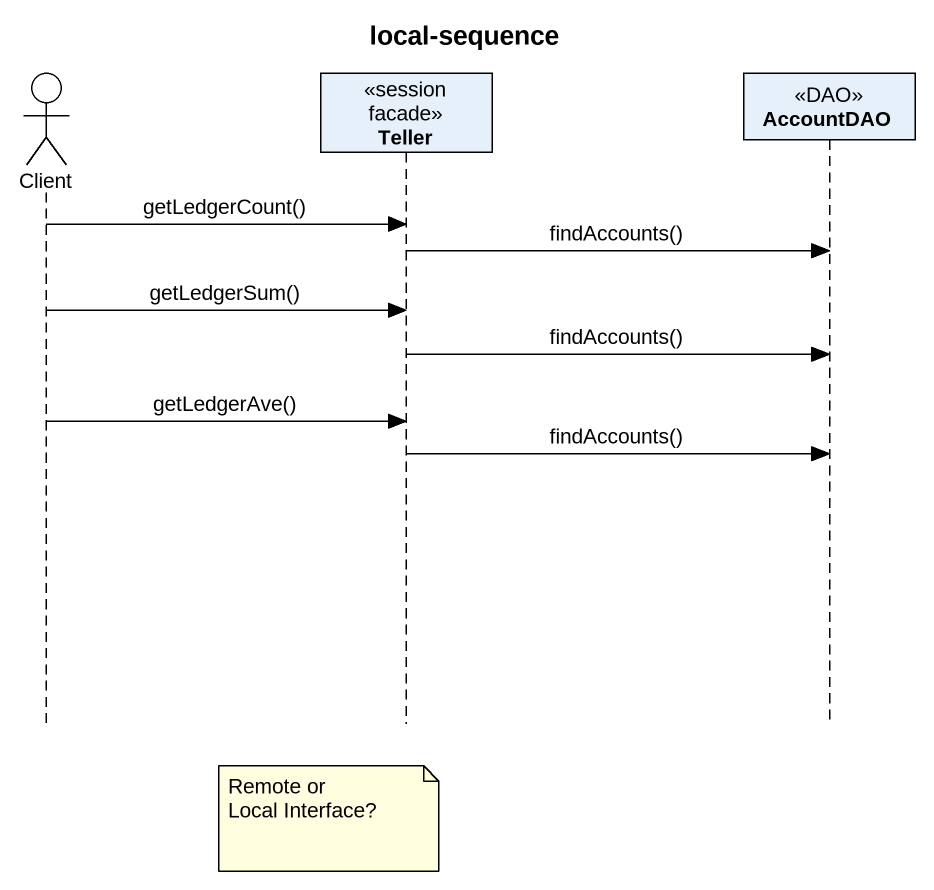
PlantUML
@startuml
title local-sequence
hide footbox
actor Client
participant Teller <<session facade>>
participant AccountDAO <<DAO>>

Client -> Teller : getLedgerCount()
Teller -> AccountDAO : findAccounts()
Client -> Teller : getLedgerSum()
Teller -> AccountDAO : findAccounts()
Client -> Teller : getLedgerAve()
Teller -> AccountDAO : findAccounts()
note over Teller
  Remote or
  Local Interface?
end note
@enduml
